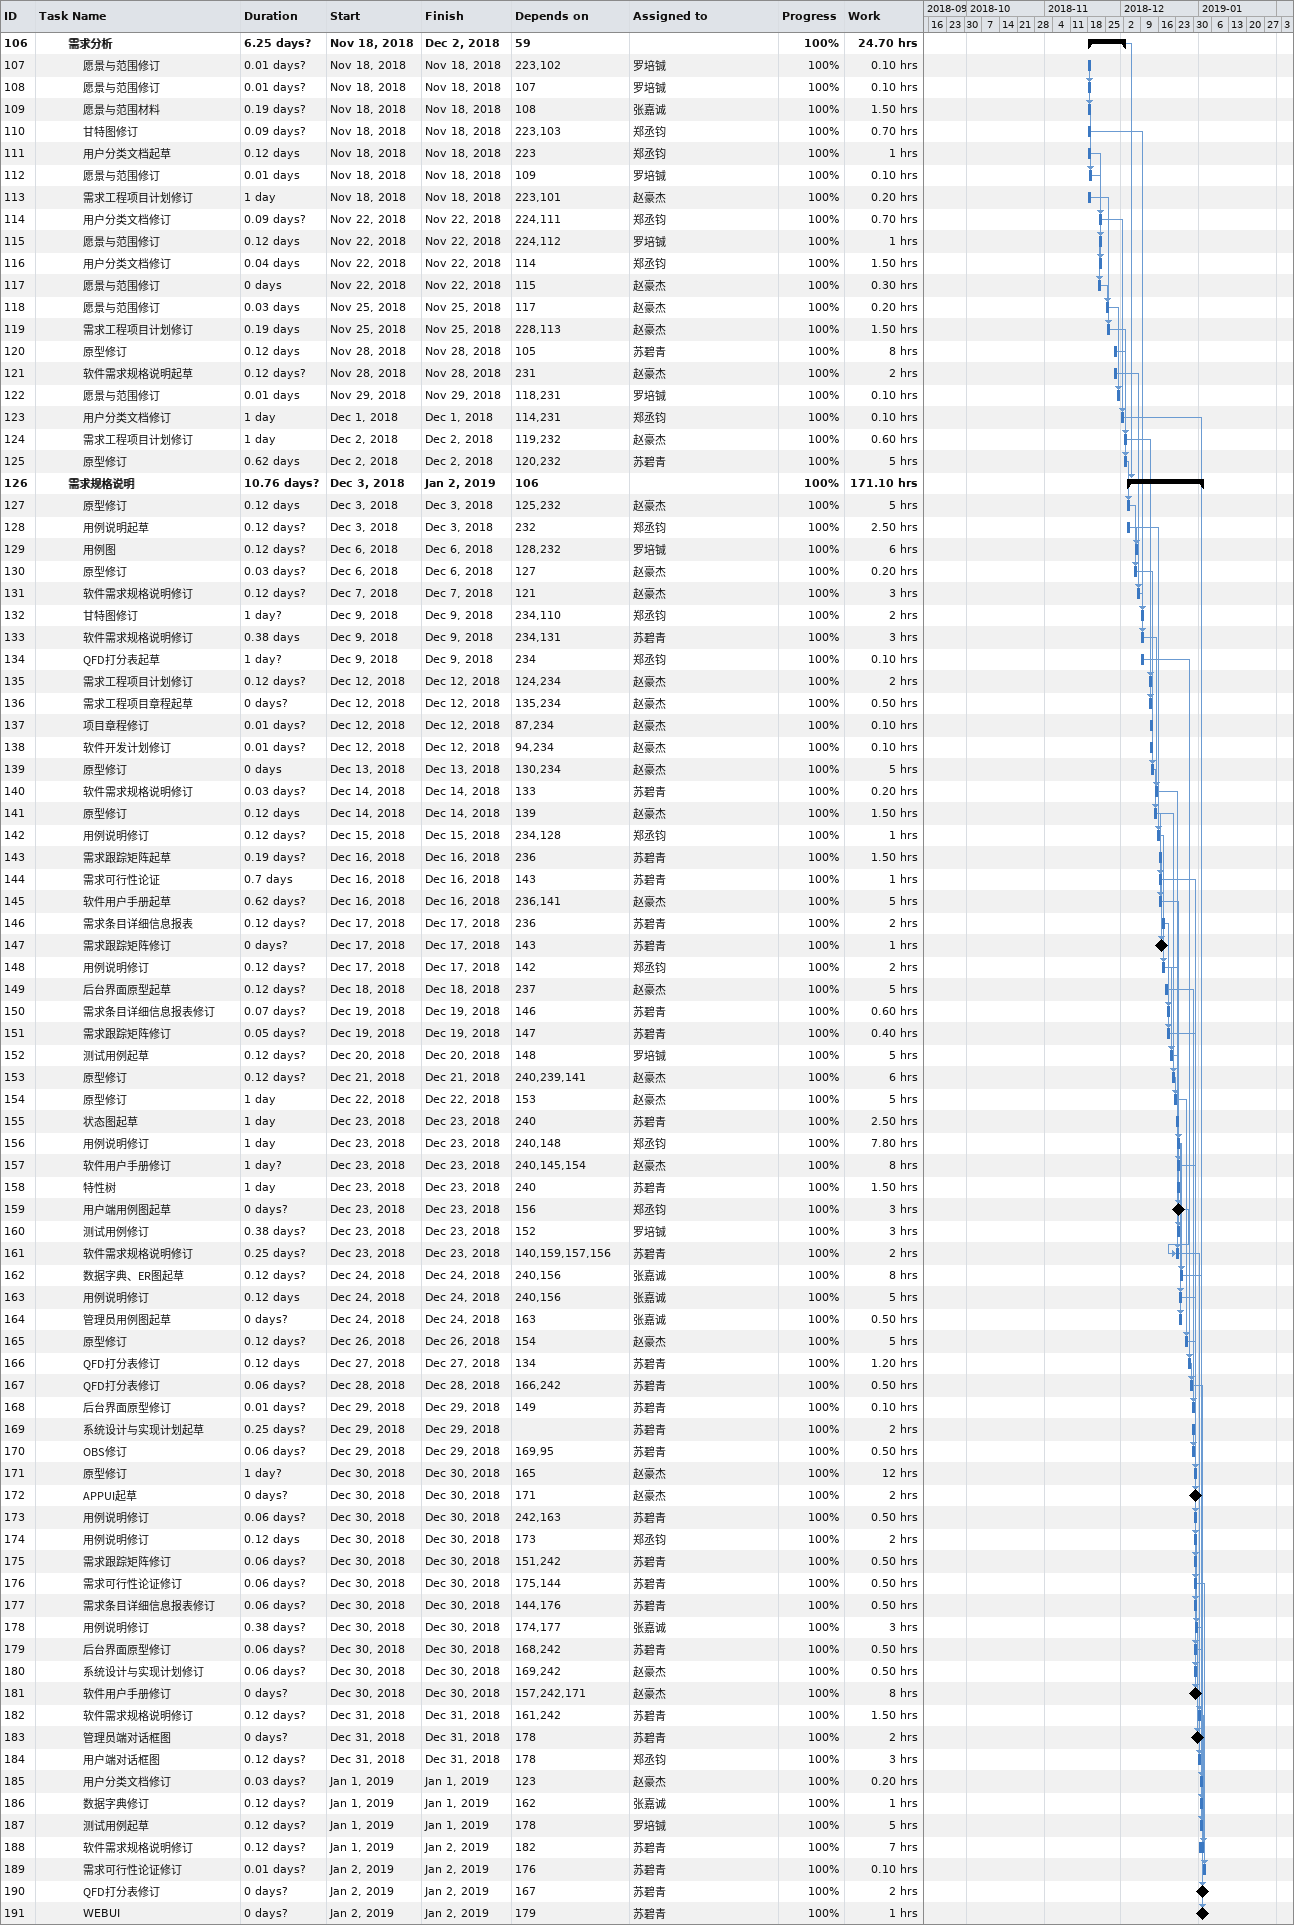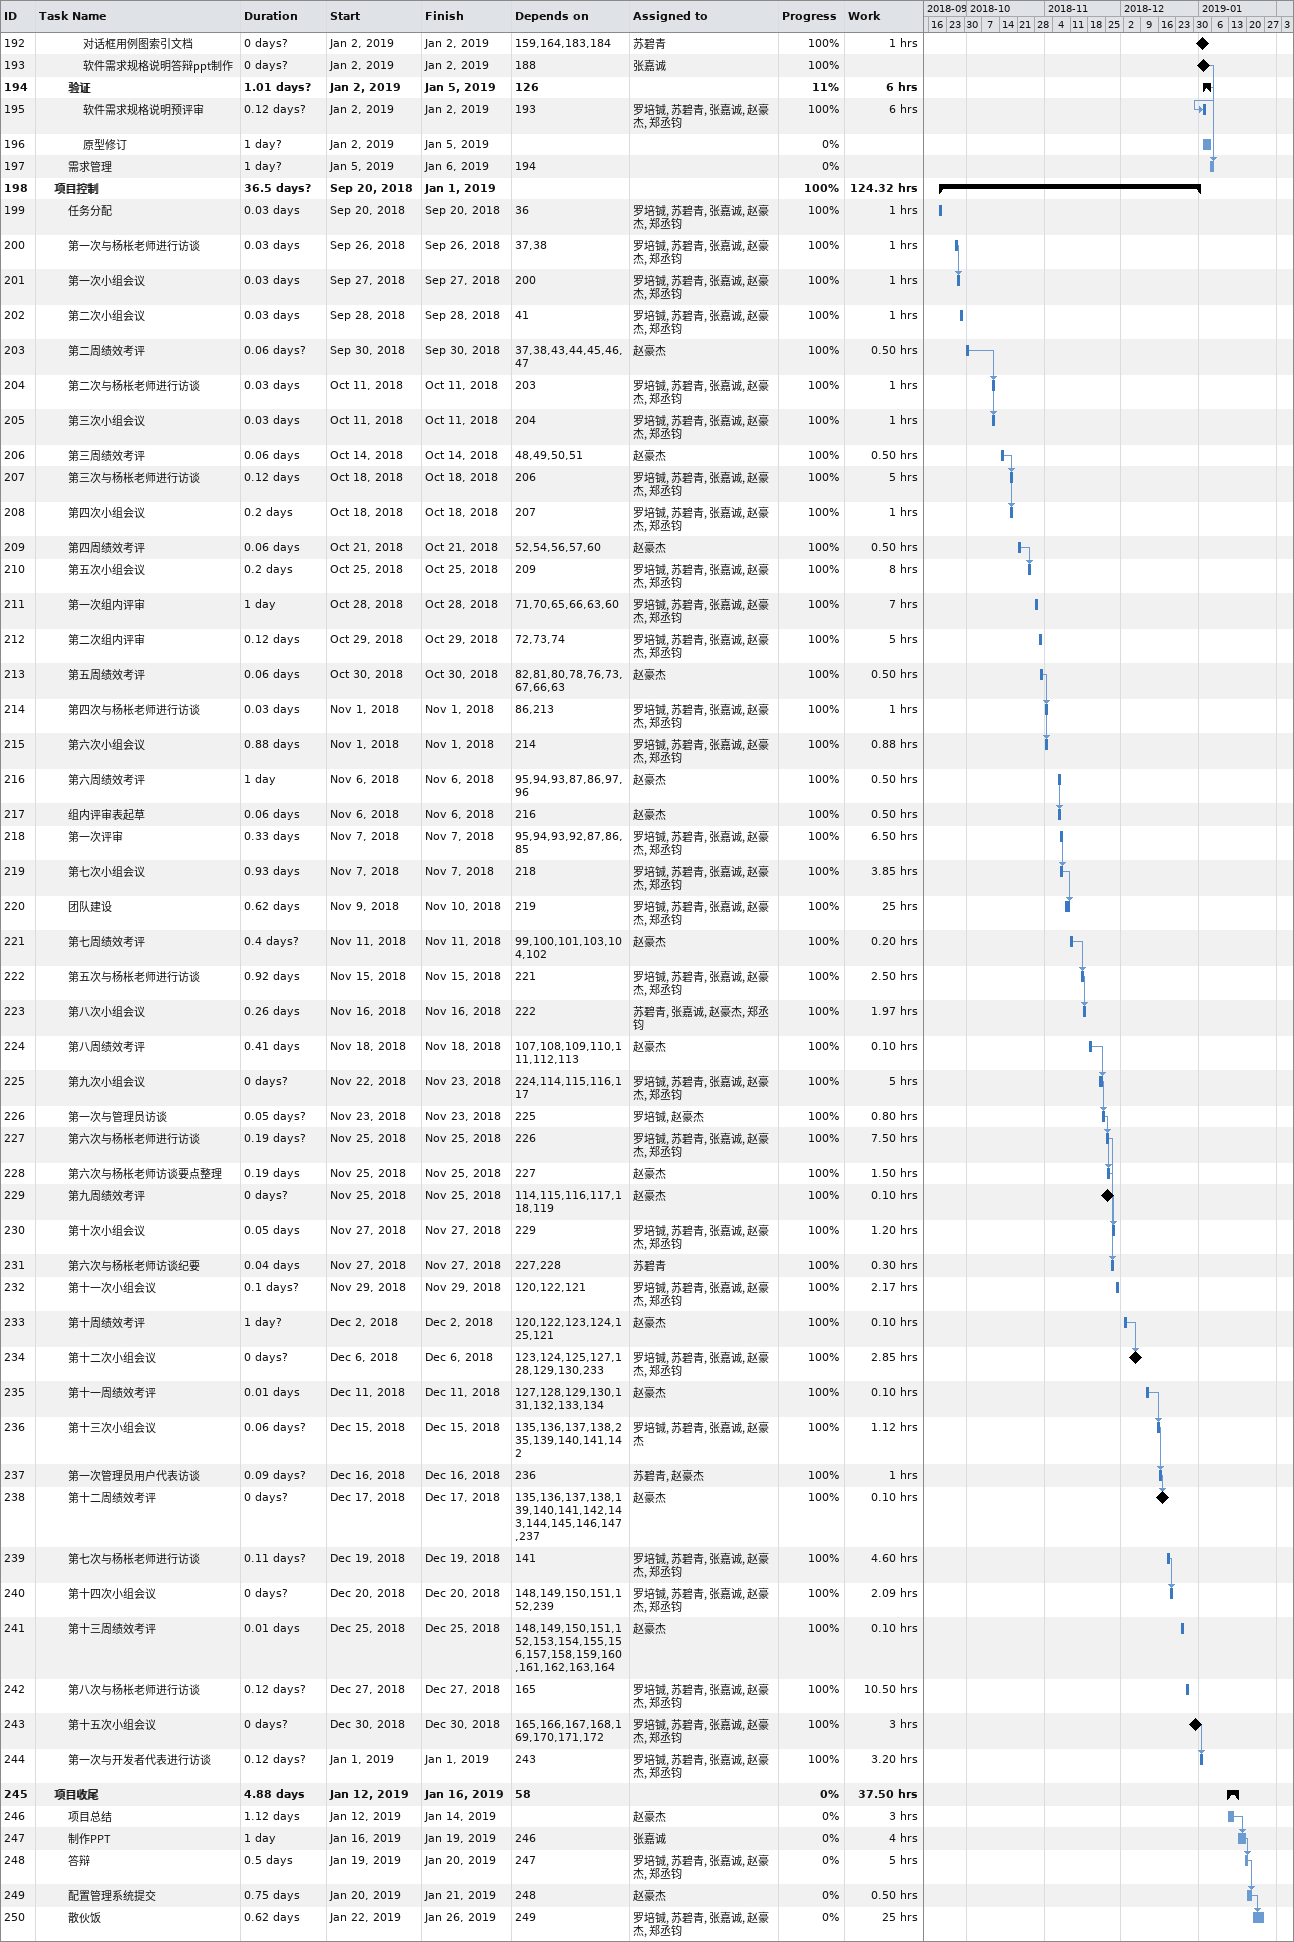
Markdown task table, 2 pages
| ID | Level | Task | Duration | Start | Finish | Predecessors | Resources | % complete | Work (h) |
|---|---|---|---|---|---|---|---|---|---|
| 106 | 3 | **需求分析** | 6.25d? | 2018-11-18 | 2018-12-02 | 59 |  | 100 | 24.70 |
| 107 | 4 | 愿景与范围修订 | 0.01d? | 2018-11-18 | 2018-11-18 | 223, 102 | 罗培铖 | 100 | 0.10 |
| 108 | 4 | 愿景与范围修订 | 0.01d? | 2018-11-18 | 2018-11-18 | 107 | 罗培铖 | 100 | 0.10 |
| 109 | 4 | 愿景与范围材料 | 0.19d? | 2018-11-18 | 2018-11-18 | 108 | 张嘉诚 | 100 | 1.50 |
| 110 | 4 | 甘特图修订 | 0.09d? | 2018-11-18 | 2018-11-18 | 223, 103 | 郑丞钧 | 100 | 0.70 |
| 111 | 4 | 用户分类文档起草 | 0.12d | 2018-11-18 | 2018-11-18 | 223 | 郑丞钧 | 100 | 1 |
| 112 | 4 | 愿景与范围修订 | 0.01d | 2018-11-18 | 2018-11-18 | 109 | 罗培铖 | 100 | 0.10 |
| 113 | 4 | 需求工程项目计划修订 | 1d | 2018-11-18 | 2018-11-18 | 223, 101 | 赵豪杰 | 100 | 0.20 |
| 114 | 4 | 用户分类文档修订 | 0.09d? | 2018-11-22 | 2018-11-22 | 224, 111 | 郑丞钧 | 100 | 0.70 |
| 115 | 4 | 愿景与范围修订 | 0.12d | 2018-11-22 | 2018-11-22 | 224, 112 | 罗培铖 | 100 | 1 |
| 116 | 4 | 用户分类文档修订 | 0.04d | 2018-11-22 | 2018-11-22 | 114 | 郑丞钧 | 100 | 1.50 |
| 117 | 4 | 愿景与范围修订 | 0d | 2018-11-22 | 2018-11-22 | 115 | 赵豪杰 | 100 | 0.30 |
| 118 | 4 | 愿景与范围修订 | 0.03d | 2018-11-25 | 2018-11-25 | 117 | 赵豪杰 | 100 | 0.20 |
| 119 | 4 | 需求工程项目计划修订 | 0.19d | 2018-11-25 | 2018-11-25 | 228, 113 | 赵豪杰 | 100 | 1.50 |
| 120 | 4 | 原型修订 | 0.12d | 2018-11-28 | 2018-11-28 | 105 | 苏碧青 | 100 | 8 |
| 121 | 4 | 软件需求规格说明起草 | 0.12d? | 2018-11-28 | 2018-11-28 | 231 | 赵豪杰 | 100 | 2 |
| 122 | 4 | 愿景与范围修订 | 0.01d | 2018-11-29 | 2018-11-29 | 118, 231 | 罗培铖 | 100 | 0.10 |
| 123 | 4 | 用户分类文档修订 | 1d | 2018-12-01 | 2018-12-01 | 114, 231 | 郑丞钧 | 100 | 0.10 |
| 124 | 4 | 需求工程项目计划修订 | 1d | 2018-12-02 | 2018-12-02 | 119, 232 | 赵豪杰 | 100 | 0.60 |
| 125 | 4 | 原型修订 | 0.62d | 2018-12-02 | 2018-12-02 | 120, 232 | 苏碧青 | 100 | 5 |
| 126 | 3 | **需求规格说明** | 10.76d? | 2018-12-03 | 2019-01-02 | 106 |  | 100 | 171.10 |
| 127 | 4 | 原型修订 | 0.12d | 2018-12-03 | 2018-12-03 | 125, 232 | 赵豪杰 | 100 | 5 |
| 128 | 4 | 用例说明起草 | 0.12d? | 2018-12-03 | 2018-12-03 | 232 | 郑丞钧 | 100 | 2.50 |
| 129 | 4 | 用例图 | 0.12d? | 2018-12-06 | 2018-12-06 | 128, 232 | 罗培铖 | 100 | 6 |
| 130 | 4 | 原型修订 | 0.03d? | 2018-12-06 | 2018-12-06 | 127 | 赵豪杰 | 100 | 0.20 |
| 131 | 4 | 软件需求规格说明修订 | 0.12d? | 2018-12-07 | 2018-12-07 | 121 | 赵豪杰 | 100 | 3 |
| 132 | 4 | 甘特图修订 | 1d? | 2018-12-09 | 2018-12-09 | 234, 110 | 郑丞钧 | 100 | 2 |
| 133 | 4 | 软件需求规格说明修订 | 0.38d | 2018-12-09 | 2018-12-09 | 234, 131 | 苏碧青 | 100 | 3 |
| 134 | 4 | QFD打分表起草 | 1d? | 2018-12-09 | 2018-12-09 | 234 | 郑丞钧 | 100 | 0.10 |
| 135 | 4 | 需求工程项目计划修订 | 0.12d? | 2018-12-12 | 2018-12-12 | 124, 234 | 赵豪杰 | 100 | 2 |
| 136 | 4 | 需求工程项目章程起草 | 0d? | 2018-12-12 | 2018-12-12 | 135, 234 | 赵豪杰 | 100 | 0.50 |
| 137 | 4 | 项目章程修订 | 0.01d? | 2018-12-12 | 2018-12-12 | 87, 234 | 赵豪杰 | 100 | 0.10 |
| 138 | 4 | 软件开发计划修订 | 0.01d? | 2018-12-12 | 2018-12-12 | 94, 234 | 赵豪杰 | 100 | 0.10 |
| 139 | 4 | 原型修订 | 0d | 2018-12-13 | 2018-12-13 | 130, 234 | 赵豪杰 | 100 | 5 |
| 140 | 4 | 软件需求规格说明修订 | 0.03d? | 2018-12-14 | 2018-12-14 | 133 | 苏碧青 | 100 | 0.20 |
| 141 | 4 | 原型修订 | 0.12d | 2018-12-14 | 2018-12-14 | 139 | 赵豪杰 | 100 | 1.50 |
| 142 | 4 | 用例说明修订 | 0.12d? | 2018-12-15 | 2018-12-15 | 234, 128 | 郑丞钧 | 100 | 1 |
| 143 | 4 | 需求跟踪矩阵起草 | 0.19d? | 2018-12-16 | 2018-12-16 | 236 | 苏碧青 | 100 | 1.50 |
| 144 | 4 | 需求可行性论证 | 0.7d | 2018-12-16 | 2018-12-16 | 143 | 苏碧青 | 100 | 1 |
| 145 | 4 | 软件用户手册起草 | 0.62d? | 2018-12-16 | 2018-12-16 | 236, 141 | 赵豪杰 | 100 | 5 |
| 146 | 4 | 需求条目详细信息报表 | 0.12d? | 2018-12-17 | 2018-12-17 | 236 | 苏碧青 | 100 | 2 |
| 147 | 4 | 需求跟踪矩阵修订 | 0d? | 2018-12-17 | 2018-12-17 | 143 | 苏碧青 | 100 | 1 |
| 148 | 4 | 用例说明修订 | 0.12d? | 2018-12-17 | 2018-12-17 | 142 | 郑丞钧 | 100 | 2 |
| 149 | 4 | 后台界面原型起草 | 0.12d? | 2018-12-18 | 2018-12-18 | 237 | 赵豪杰 | 100 | 5 |
| 150 | 4 | 需求条目详细信息报表修订 | 0.07d? | 2018-12-19 | 2018-12-19 | 146 | 苏碧青 | 100 | 0.60 |
| 151 | 4 | 需求跟踪矩阵修订 | 0.05d? | 2018-12-19 | 2018-12-19 | 147 | 苏碧青 | 100 | 0.40 |
| 152 | 4 | 测试用例起草 | 0.12d? | 2018-12-20 | 2018-12-20 | 148 | 罗培铖 | 100 | 5 |
| 153 | 4 | 原型修订 | 0.12d? | 2018-12-21 | 2018-12-21 | 240, 239, 141 | 赵豪杰 | 100 | 6 |
| 154 | 4 | 原型修订 | 1d | 2018-12-22 | 2018-12-22 | 153 | 赵豪杰 | 100 | 5 |
| 155 | 4 | 状态图起草 | 1d | 2018-12-23 | 2018-12-23 | 240 | 苏碧青 | 100 | 2.50 |
| 156 | 4 | 用例说明修订 | 1d | 2018-12-23 | 2018-12-23 | 240, 148 | 郑丞钧 | 100 | 7.80 |
| 157 | 4 | 软件用户手册修订 | 1d? | 2018-12-23 | 2018-12-23 | 240, 145, 154 | 赵豪杰 | 100 | 8 |
| 158 | 4 | 特性树 | 1d | 2018-12-23 | 2018-12-23 | 240 | 苏碧青 | 100 | 1.50 |
| 159 | 4 | 用户端用例图起草 | 0d? | 2018-12-23 | 2018-12-23 | 156 | 郑丞钧 | 100 | 3 |
| 160 | 4 | 测试用例修订 | 0.38d? | 2018-12-23 | 2018-12-23 | 152 | 罗培铖 | 100 | 3 |
| 161 | 4 | 软件需求规格说明修订 | 0.25d? | 2018-12-23 | 2018-12-23 | 140, 159, 157, 156 | 苏碧青 | 100 | 2 |
| 162 | 4 | 数据字典、ER图起草 | 0.12d? | 2018-12-24 | 2018-12-24 | 240, 156 | 张嘉诚 | 100 | 8 |
| 163 | 4 | 用例说明修订 | 0.12d | 2018-12-24 | 2018-12-24 | 240, 156 | 张嘉诚 | 100 | 5 |
| 164 | 4 | 管理员用例图起草 | 0d? | 2018-12-24 | 2018-12-24 | 163 | 张嘉诚 | 100 | 0.50 |
| 165 | 4 | 原型修订 | 0.12d? | 2018-12-26 | 2018-12-26 | 154 | 赵豪杰 | 100 | 5 |
| 166 | 4 | QFD打分表修订 | 0.12d | 2018-12-27 | 2018-12-27 | 134 | 苏碧青 | 100 | 1.20 |
| 167 | 4 | QFD打分表修订 | 0.06d? | 2018-12-28 | 2018-12-28 | 166, 242 | 苏碧青 | 100 | 0.50 |
| 168 | 4 | 后台界面原型修订 | 0.01d? | 2018-12-29 | 2018-12-29 | 149 | 苏碧青 | 100 | 0.10 |
| 169 | 4 | 系统设计与实现计划起草 | 0.25d? | 2018-12-29 | 2018-12-29 |  | 苏碧青 | 100 | 2 |
| 170 | 4 | OBS修订 | 0.06d? | 2018-12-29 | 2018-12-29 | 169, 95 | 苏碧青 | 100 | 0.50 |
| 171 | 4 | 原型修订 | 1d? | 2018-12-30 | 2018-12-30 | 165 | 赵豪杰 | 100 | 12 |
| 172 | 4 | APPUI起草 | 0d? | 2018-12-30 | 2018-12-30 | 171 | 赵豪杰 | 100 | 2 |
| 173 | 4 | 用例说明修订 | 0.06d? | 2018-12-30 | 2018-12-30 | 242, 163 | 苏碧青 | 100 | 0.50 |
| 174 | 4 | 用例说明修订 | 0.12d | 2018-12-30 | 2018-12-30 | 173 | 郑丞钧 | 100 | 2 |
| 175 | 4 | 需求跟踪矩阵修订 | 0.06d? | 2018-12-30 | 2018-12-30 | 151, 242 | 苏碧青 | 100 | 0.50 |
| 176 | 4 | 需求可行性论证修订 | 0.06d? | 2018-12-30 | 2018-12-30 | 175, 144 | 苏碧青 | 100 | 0.50 |
| 177 | 4 | 需求条目详细信息报表修订 | 0.06d? | 2018-12-30 | 2018-12-30 | 144, 176 | 苏碧青 | 100 | 0.50 |
| 178 | 4 | 用例说明修订 | 0.38d? | 2018-12-30 | 2018-12-30 | 174, 177 | 张嘉诚 | 100 | 3 |
| 179 | 4 | 后台界面原型修订 | 0.06d? | 2018-12-30 | 2018-12-30 | 168, 242 | 苏碧青 | 100 | 0.50 |
| 180 | 4 | 系统设计与实现计划修订 | 0.06d? | 2018-12-30 | 2018-12-30 | 169, 242 | 赵豪杰 | 100 | 0.50 |
| 181 | 4 | 软件用户手册修订 | 0d? | 2018-12-30 | 2018-12-30 | 157, 242, 171 | 赵豪杰 | 100 | 8 |
| 182 | 4 | 软件需求规格说明修订 | 0.12d? | 2018-12-31 | 2018-12-31 | 161, 242 | 苏碧青 | 100 | 1.50 |
| 183 | 4 | 管理员端对话框图 | 0d? | 2018-12-31 | 2018-12-31 | 178 | 苏碧青 | 100 | 2 |
| 184 | 4 | 用户端对话框图 | 0.12d? | 2018-12-31 | 2018-12-31 | 178 | 郑丞钧 | 100 | 3 |
| 185 | 4 | 用户分类文档修订 | 0.03d? | 2019-01-01 | 2019-01-01 | 123 | 赵豪杰 | 100 | 0.20 |
| 186 | 4 | 数据字典修订 | 0.12d? | 2019-01-01 | 2019-01-01 | 162 | 张嘉诚 | 100 | 1 |
| 187 | 4 | 测试用例起草 | 0.12d? | 2019-01-01 | 2019-01-01 | 178 | 罗培铖 | 100 | 5 |
| 188 | 4 | 软件需求规格说明修订 | 0.12d? | 2019-01-01 | 2019-01-02 | 182 | 苏碧青 | 100 | 7 |
| 189 | 4 | 需求可行性论证修订 | 0.01d? | 2019-01-02 | 2019-01-02 | 176 | 苏碧青 | 100 | 0.10 |
| 190 | 4 | QFD打分表修订 | 0d? | 2019-01-02 | 2019-01-02 | 167 | 苏碧青 | 100 | 2 |
| 191 | 4 | WEBUI | 0d? | 2019-01-02 | 2019-01-02 | 179 | 苏碧青 | 100 | 1 |
| 192 | 4 | 对话框用例图索引文档 | 0d? | 2019-01-02 | 2019-01-02 | 159, 164, 183, 184 | 苏碧青 | 100 | 1 |
| 193 | 4 | 软件需求规格说明答辩ppt制作 | 0d? | 2019-01-02 | 2019-01-02 | 188 | 张嘉诚 | 100 |  |
| 194 | 3 | **验证** | 1.01d? | 2019-01-02 | 2019-01-05 | 126 |  | 11 | 6 |
| 195 | 4 | 软件需求规格说明预评审 | 0.12d? | 2019-01-02 | 2019-01-02 | 193 | 罗培铖, 苏碧青, 张嘉诚, 赵豪杰, 郑丞钧 | 100 | 6 |
| 196 | 4 | 原型修订 | 1d? | 2019-01-02 | 2019-01-05 |  |  | 0 |  |
| 197 | 3 | 需求管理 | 1d? | 2019-01-05 | 2019-01-06 | 194 |  | 0 |  |
| 198 | 2 | **项目控制** | 36.5d? | 2018-09-20 | 2019-01-01 |  |  | 100 | 124.32 |
| 199 | 3 | 任务分配 | 0.03d | 2018-09-20 | 2018-09-20 | 36 | 罗培铖, 苏碧青, 张嘉诚, 赵豪杰, 郑丞钧 | 100 | 1 |
| 200 | 3 | 第一次与杨枨老师进行访谈 | 0.03d | 2018-09-26 | 2018-09-26 | 37, 38 | 罗培铖, 苏碧青, 张嘉诚, 赵豪杰, 郑丞钧 | 100 | 1 |
| 201 | 3 | 第一次小组会议 | 0.03d | 2018-09-27 | 2018-09-27 | 200 | 罗培铖, 苏碧青, 张嘉诚, 赵豪杰, 郑丞钧 | 100 | 1 |
| 202 | 3 | 第二次小组会议 | 0.03d | 2018-09-28 | 2018-09-28 | 41 | 罗培铖, 苏碧青, 张嘉诚, 赵豪杰, 郑丞钧 | 100 | 1 |
| 203 | 3 | 第二周绩效考评 | 0.06d? | 2018-09-30 | 2018-09-30 | 37, 38, 43, 44, 45, 46, 47 | 赵豪杰 | 100 | 0.50 |
| 204 | 3 | 第二次与杨枨老师进行访谈 | 0.03d | 2018-10-11 | 2018-10-11 | 203 | 罗培铖, 苏碧青, 张嘉诚, 赵豪杰, 郑丞钧 | 100 | 1 |
| 205 | 3 | 第三次小组会议 | 0.03d | 2018-10-11 | 2018-10-11 | 204 | 罗培铖, 苏碧青, 张嘉诚, 赵豪杰, 郑丞钧 | 100 | 1 |
| 206 | 3 | 第三周绩效考评 | 0.06d | 2018-10-14 | 2018-10-14 | 48, 49, 50, 51 | 赵豪杰 | 100 | 0.50 |
| 207 | 3 | 第三次与杨枨老师进行访谈 | 0.12d | 2018-10-18 | 2018-10-18 | 206 | 罗培铖, 苏碧青, 张嘉诚, 赵豪杰, 郑丞钧 | 100 | 5 |
| 208 | 3 | 第四次小组会议 | 0.2d | 2018-10-18 | 2018-10-18 | 207 | 罗培铖, 苏碧青, 张嘉诚, 赵豪杰, 郑丞钧 | 100 | 1 |
| 209 | 3 | 第四周绩效考评 | 0.06d | 2018-10-21 | 2018-10-21 | 52, 54, 56, 57, 60 | 赵豪杰 | 100 | 0.50 |
| 210 | 3 | 第五次小组会议 | 0.2d | 2018-10-25 | 2018-10-25 | 209 | 罗培铖, 苏碧青, 张嘉诚, 赵豪杰, 郑丞钧 | 100 | 8 |
| 211 | 3 | 第一次组内评审 | 1d | 2018-10-28 | 2018-10-28 | 71, 70, 65, 66, 63, 60 | 罗培铖, 苏碧青, 张嘉诚, 赵豪杰, 郑丞钧 | 100 | 7 |
| 212 | 3 | 第二次组内评审 | 0.12d | 2018-10-29 | 2018-10-29 | 72, 73, 74 | 罗培铖, 苏碧青, 张嘉诚, 赵豪杰, 郑丞钧 | 100 | 5 |
| 213 | 3 | 第五周绩效考评 | 0.06d | 2018-10-30 | 2018-10-30 | 82, 81, 80, 78, 76, 73, 67, 66, 63 | 赵豪杰 | 100 | 0.50 |
| 214 | 3 | 第四次与杨枨老师进行访谈 | 0.03d | 2018-11-01 | 2018-11-01 | 86, 213 | 罗培铖, 苏碧青, 张嘉诚, 赵豪杰, 郑丞钧 | 100 | 1 |
| 215 | 3 | 第六次小组会议 | 0.88d | 2018-11-01 | 2018-11-01 | 214 | 罗培铖, 苏碧青, 张嘉诚, 赵豪杰, 郑丞钧 | 100 | 0.88 |
| 216 | 3 | 第六周绩效考评 | 1d | 2018-11-06 | 2018-11-06 | 95, 94, 93, 87, 86, 97, 96 | 赵豪杰 | 100 | 0.50 |
| 217 | 3 | 组内评审表起草 | 0.06d | 2018-11-06 | 2018-11-06 | 216 | 赵豪杰 | 100 | 0.50 |
| 218 | 3 | 第一次评审 | 0.33d | 2018-11-07 | 2018-11-07 | 95, 94, 93, 92, 87, 86, 85 | 罗培铖, 苏碧青, 张嘉诚, 赵豪杰, 郑丞钧 | 100 | 6.50 |
| 219 | 3 | 第七次小组会议 | 0.93d | 2018-11-07 | 2018-11-07 | 218 | 罗培铖, 苏碧青, 张嘉诚, 赵豪杰, 郑丞钧 | 100 | 3.85 |
| 220 | 3 | 团队建设 | 0.62d | 2018-11-09 | 2018-11-10 | 219 | 罗培铖, 苏碧青, 张嘉诚, 赵豪杰, 郑丞钧 | 100 | 25 |
| 221 | 3 | 第七周绩效考评 | 0.4d? | 2018-11-11 | 2018-11-11 | 99, 100, 101, 103, 104, 102 | 赵豪杰 | 100 | 0.20 |
| 222 | 3 | 第五次与杨枨老师进行访谈 | 0.92d | 2018-11-15 | 2018-11-15 | 221 | 罗培铖, 苏碧青, 张嘉诚, 赵豪杰, 郑丞钧 | 100 | 2.50 |
| 223 | 3 | 第八次小组会议 | 0.26d | 2018-11-16 | 2018-11-16 | 222 | 苏碧青, 张嘉诚, 赵豪杰, 郑丞钧 | 100 | 1.97 |
| 224 | 3 | 第八周绩效考评 | 0.41d | 2018-11-18 | 2018-11-18 | 107, 108, 109, 110, 111, 112, 113 | 赵豪杰 | 100 | 0.10 |
| 225 | 3 | 第九次小组会议 | 0d? | 2018-11-22 | 2018-11-23 | 224, 114, 115, 116, 117 | 罗培铖, 苏碧青, 张嘉诚, 赵豪杰, 郑丞钧 | 100 | 5 |
| 226 | 3 | 第一次与管理员访谈 | 0.05d? | 2018-11-23 | 2018-11-23 | 225 | 罗培铖, 赵豪杰 | 100 | 0.80 |
| 227 | 3 | 第六次与杨枨老师进行访谈 | 0.19d? | 2018-11-25 | 2018-11-25 | 226 | 罗培铖, 苏碧青, 张嘉诚, 赵豪杰, 郑丞钧 | 100 | 7.50 |
| 228 | 3 | 第六次与杨枨老师访谈要点整理 | 0.19d | 2018-11-25 | 2018-11-25 | 227 | 赵豪杰 | 100 | 1.50 |
| 229 | 3 | 第九周绩效考评 | 0d? | 2018-11-25 | 2018-11-25 | 114, 115, 116, 117, 118, 119 | 赵豪杰 | 100 | 0.10 |
| 230 | 3 | 第十次小组会议 | 0.05d | 2018-11-27 | 2018-11-27 | 229 | 罗培铖, 苏碧青, 张嘉诚, 赵豪杰, 郑丞钧 | 100 | 1.20 |
| 231 | 3 | 第六次与杨枨老师访谈纪要 | 0.04d | 2018-11-27 | 2018-11-27 | 227, 228 | 苏碧青 | 100 | 0.30 |
| 232 | 3 | 第十一次小组会议 | 0.1d? | 2018-11-29 | 2018-11-29 | 120, 122, 121 | 罗培铖, 苏碧青, 张嘉诚, 赵豪杰, 郑丞钧 | 100 | 2.17 |
| 233 | 3 | 第十周绩效考评 | 1d? | 2018-12-02 | 2018-12-02 | 120, 122, 123, 124, 125, 121 | 赵豪杰 | 100 | 0.10 |
| 234 | 3 | 第十二次小组会议 | 0d? | 2018-12-06 | 2018-12-06 | 123, 124, 125, 127, 128, 129, 130, 233 | 罗培铖, 苏碧青, 张嘉诚, 赵豪杰, 郑丞钧 | 100 | 2.85 |
| 235 | 3 | 第十一周绩效考评 | 0.01d | 2018-12-11 | 2018-12-11 | 127, 128, 129, 130, 131, 132, 133, 134 | 赵豪杰 | 100 | 0.10 |
| 236 | 3 | 第十三次小组会议 | 0.06d? | 2018-12-15 | 2018-12-15 | 135, 136, 137, 138, 235, 139, 140, 141, 142 | 罗培铖, 苏碧青, 张嘉诚, 赵豪杰 | 100 | 1.12 |
| 237 | 3 | 第一次管理员用户代表访谈 | 0.09d? | 2018-12-16 | 2018-12-16 | 236 | 苏碧青, 赵豪杰 | 100 | 1 |
| 238 | 3 | 第十二周绩效考评 | 0d? | 2018-12-17 | 2018-12-17 | 135, 136, 137, 138, 139, 140, 141, 142, 143, 144, 145, 146, 147, 237 | 赵豪杰 | 100 | 0.10 |
| 239 | 3 | 第七次与杨枨老师进行访谈 | 0.11d? | 2018-12-19 | 2018-12-19 | 141 | 罗培铖, 苏碧青, 张嘉诚, 赵豪杰, 郑丞钧 | 100 | 4.60 |
| 240 | 3 | 第十四次小组会议 | 0d? | 2018-12-20 | 2018-12-20 | 148, 149, 150, 151, 152, 239 | 罗培铖, 苏碧青, 张嘉诚, 赵豪杰, 郑丞钧 | 100 | 2.09 |
| 241 | 3 | 第十三周绩效考评 | 0.01d | 2018-12-25 | 2018-12-25 | 148, 149, 150, 151, 152, 153, 154, 155, 156, 157, 158, 159, 160, 161, 162, 163, 164 | 赵豪杰 | 100 | 0.10 |
| 242 | 3 | 第八次与杨枨老师进行访谈 | 0.12d? | 2018-12-27 | 2018-12-27 | 165 | 罗培铖, 苏碧青, 张嘉诚, 赵豪杰, 郑丞钧 | 100 | 10.50 |
| 243 | 3 | 第十五次小组会议 | 0d? | 2018-12-30 | 2018-12-30 | 165, 166, 167, 168, 169, 170, 171, 172 | 罗培铖, 苏碧青, 张嘉诚, 赵豪杰, 郑丞钧 | 100 | 3 |
| 244 | 3 | 第一次与开发者代表进行访谈 | 0.12d? | 2019-01-01 | 2019-01-01 | 243 | 罗培铖, 苏碧青, 张嘉诚, 赵豪杰, 郑丞钧 | 100 | 3.20 |
| 245 | 2 | **项目收尾** | 4.88d | 2019-01-12 | 2019-01-16 | 58 |  | 0 | 37.50 |
| 246 | 3 | 项目总结 | 1.12d | 2019-01-12 | 2019-01-14 |  | 赵豪杰 | 0 | 3 |
| 247 | 3 | 制作PPT | 1d | 2019-01-16 | 2019-01-19 | 246 | 张嘉诚 | 0 | 4 |
| 248 | 3 | 答辩 | 0.5d | 2019-01-19 | 2019-01-20 | 247 | 罗培铖, 苏碧青, 张嘉诚, 赵豪杰, 郑丞钧 | 0 | 5 |
| 249 | 3 | 配置管理系统提交 | 0.75d | 2019-01-20 | 2019-01-21 | 248 | 赵豪杰 | 0 | 0.50 |
| 250 | 3 | 散伙饭 | 0.62d | 2019-01-22 | 2019-01-26 | 249 | 罗培铖, 苏碧青, 张嘉诚, 赵豪杰, 郑丞钧 | 0 | 25 |
